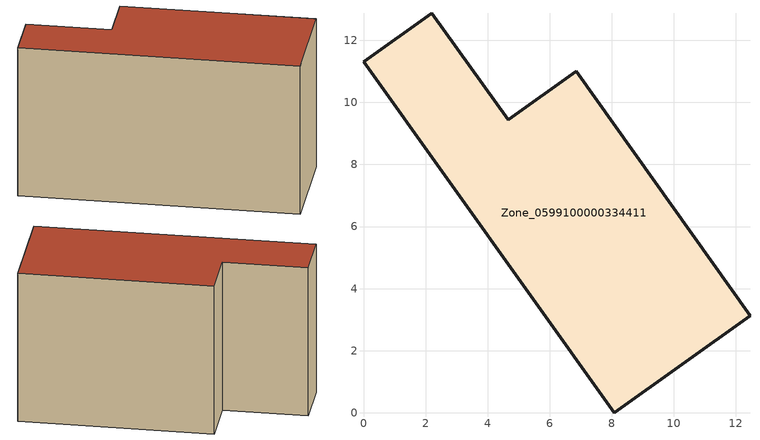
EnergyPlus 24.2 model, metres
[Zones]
Zone_0599100000334411
 floor ground (C_G): 8.09,0 0,11.3 2.2,12.87 4.66,9.44 6.85,11.01 12.45,3.12 z0
 wall outside (C_F): 4.66,9.44 2.2,12.87 0,11.3 8.09,0 12.45,3.12 6.85,11.01 4.66,9.44 z0:7.98
 roof outside (C_R): 12.45,3.12 6.85,11.01 4.66,9.44 2.2,12.87 0,11.3 8.09,0 z7.98
[BUILDING]
Pand.0599100000334411: North Axis=0; Terrain=City; Loads Convergence Tolerance Value=0.04; Temperature Convergence Tolerance Value=0.4; Solar Distribution=FullExterior; Maximum Number of Warmup Days=25; Minimum Number of Warmup Days=1
[Site:Location]
Rotterdam.The.Hague.AP_ZH_NLD Design_Conditions: Latitude=51.96; Longitude=4.45; Time Zone=1; Elevation=-4.5
[SITE:GROUNDTEMPERATURE:BUILDINGSURFACE]
18, 18, 18, 18, 18, 18, 18, 18, 18, 18, 18, 18
[MATERIAL] Thermal Absorptance=0.9; Solar Absorptance=0.7; Visible Absorptance=0.7
Name | Roughness | Thickness | Conductivity | Density | Specific Heat
G.TI.1975-1991 | MediumSmooth | 0.15 | 0.288461 | 540 | 1210
F.TI.1975-1991 | Rough | 0.3 | 0.230769 | 1920 | 840
R.TI.1975-1991 | MediumRough | 0.2 | 0.153846 | 1500 | 1000
[CONSTRUCTION]
C_G: G.TI.1975-1991
C_F: F.TI.1975-1991
C_R: R.TI.1975-1991
[ZONE]
Zone_0599100000334411: Type=1; Multiplier=1; Ceiling Height=Autocalculate; Volume=Autocalculate; Floor Area=autocalculate; Part of Total Floor Area=Yes
[ZONEINFILTRATION:DESIGNFLOWRATE]
Infil_Zone_0599100000334411: Zone or ZoneList or Space or SpaceList=Zone_0599100000334411; Schedule=AlwaysOn; Design Flow Rate Calculation Method=Flow/Area; Flow Rate per Floor Area=0.003; Constant Term Coefficient=1; Temperature Term Coefficient=0; Velocity Term Coefficient=0; Velocity Squared Term Coefficient=0
[HVACTEMPLATE:ZONE:IDEALLOADSAIRSYSTEM]
Zone_0599100000334411: Maximum Heating Supply Air Temperature=50; Minimum Cooling Supply Air Temperature=13; Maximum Heating Supply Air Humidity Ratio=0.0156; Minimum Cooling Supply Air Humidity Ratio=0.0077; Heating Limit=NoLimit; Cooling Limit=NoLimit; Dehumidification Control Type=ConstantSensibleHeatRatio; Cooling Sensible Heat Ratio=0.7; Dehumidification Setpoint=60; Humidification Control Type=None; Humidification Setpoint=30; Outdoor Air Method=None; Outdoor Air Flow Rate per Person=0.00944; Outdoor Air Flow Rate per Zone Floor Area=0; Outdoor Air Flow Rate per Zone=0; Demand Controlled Ventilation Type=None; Outdoor Air Economizer Type=NoEconomizer; Heat Recovery Type=None; Sensible Heat Recovery Effectiveness=0.7; Latent Heat Recovery Effectiveness=0.65
[ZONECONTROL:THERMOSTAT]
ThermostatControl_Zone_0599100000334411: Zone or ZoneList=Zone_0599100000334411; Control Type Schedule=DualSetpointControlType; Control 1=Thermostat_Zone_0599100000334411; Temperature Difference Between Cutout And Setpoint=0
[THERMOSTATSETPOINT:DUALSETPOINT]
Thermostat_Zone_0599100000334411: Heating Setpoint Temperature Schedule=HeatingSetpoint_Zone_0599100000334411; Cooling Setpoint Temperature Schedule=CoolingSetpoint_Zone_0599100000334411
[SCHEDULE:COMPACT]
HeatingSetpoint_Zone_0599100000334411: Through: 12/31, For: AllDays, Until: 24:00, 21
CoolingSetpoint_Zone_0599100000334411: Through: 12/31, For: AllDays, Until: 24:00, 24
DualSetpointControlType: Through: 12/31, For: AllDays, Until: 24:00, 4
AlwaysOn: Through: 12/31, For: AllDays, Until: 24:00, 1
